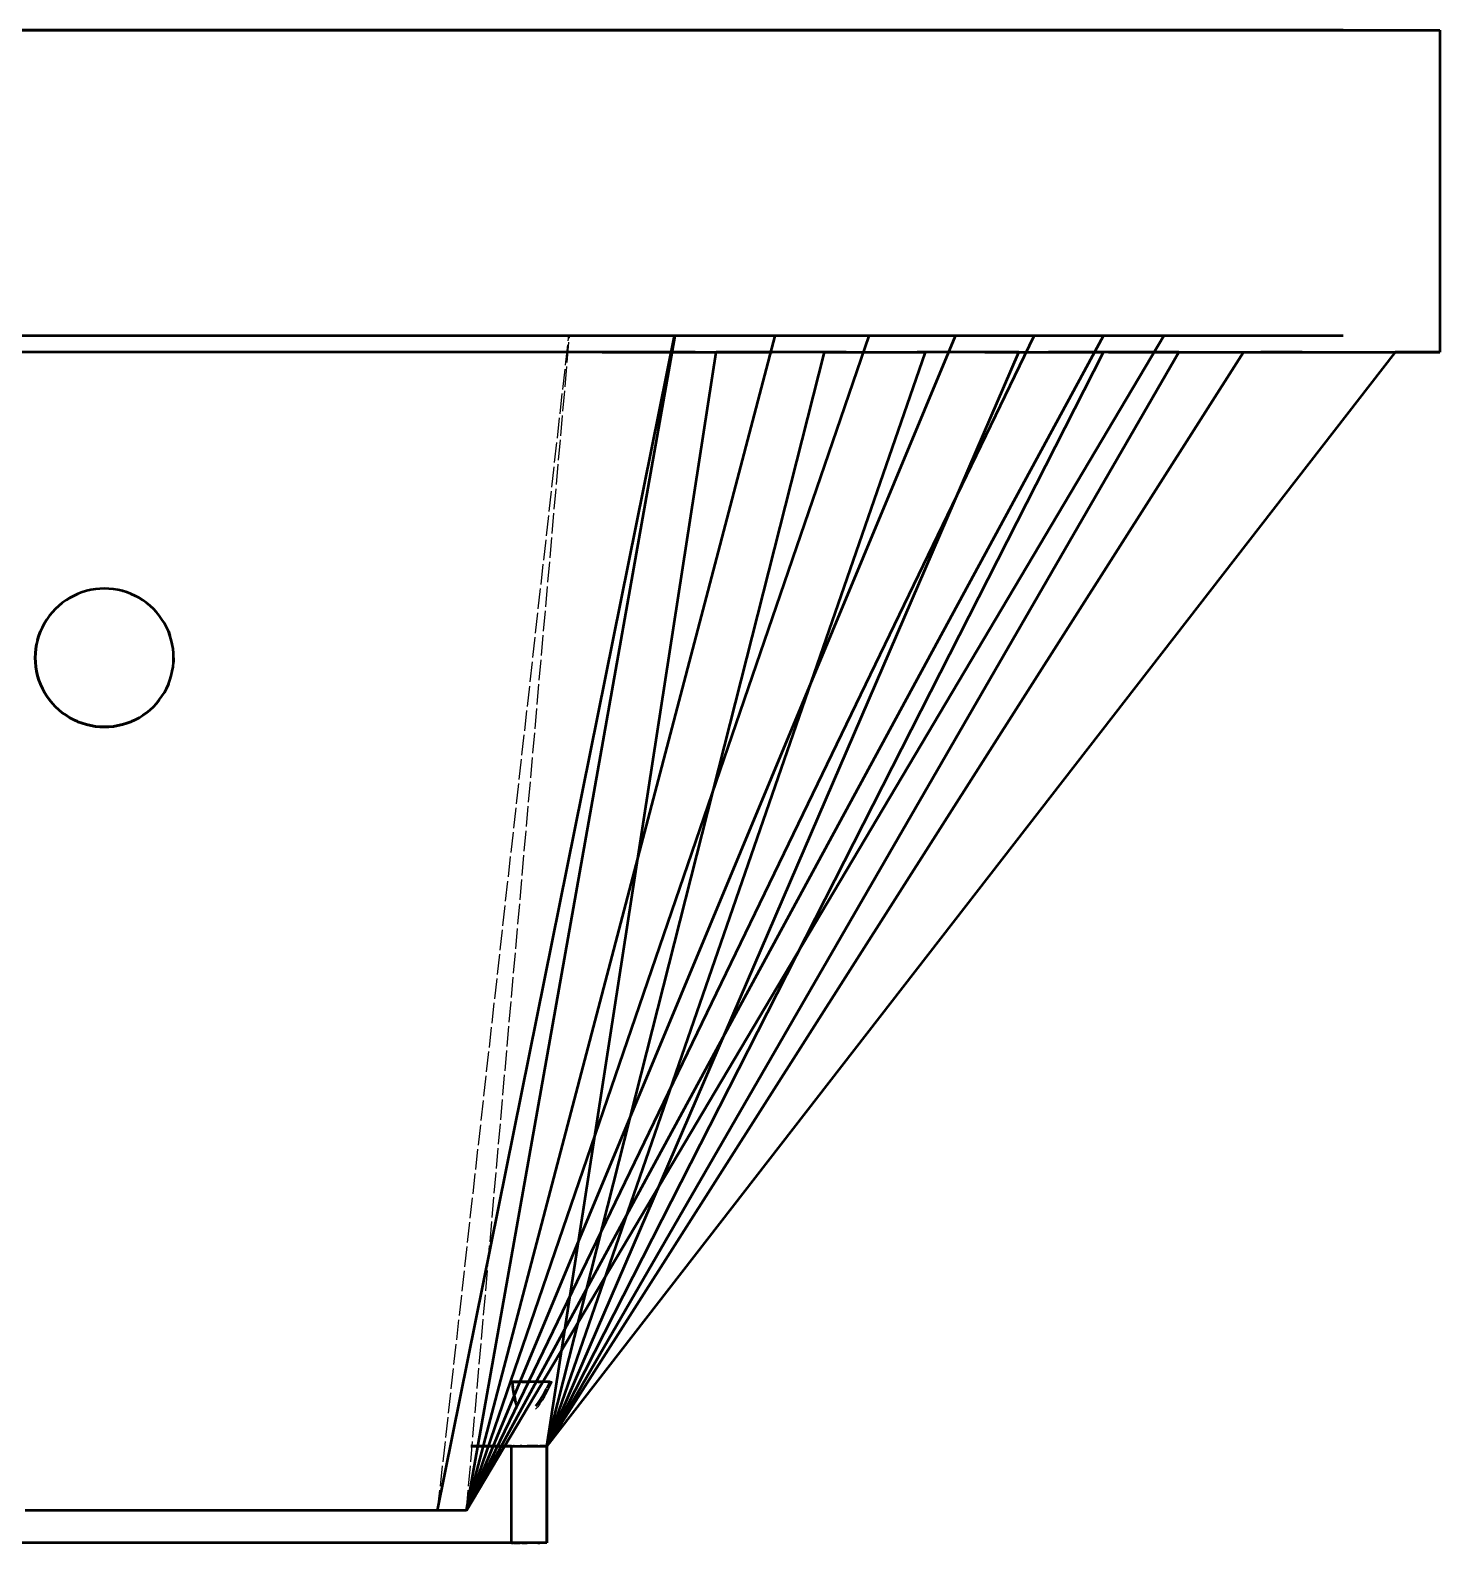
# Model space of a CAD drawing. Header units: millimetres. Extents: x 0 to 594, y 0 to 420.
# Drawn here: x 297.4 to 385, y 250.8 to 344.8 of the extents above; entities that cross this region are included whole.
import ezdxf

# ---------------------------------------------------------------- set-up
doc = ezdxf.new("R2010")
doc.units = ezdxf.units.MM
doc.linetypes.add('DASHED', pattern=[1.524, 1.27, -0.254])
doc.layers.add('OCULTA', color=8, linetype='DASHED', lineweight=25)
doc.layers.add('VISIBLE', color=7, linetype='CONTINUOUS', lineweight=50)

msp = doc.modelspace()

# ---------------------------------------------------------------- linework, layer by layer
at = {"layer": 'OCULTA'}
for p, q in [((302, 344.773), (296.572, 344.773)), ((302, 344.773), (296.964, 344.773)), ((307.036, 344.773), (302, 344.773)), ((307.428, 344.773), (302, 344.773)), ((312.051, 344.773), (307.036, 344.773)), ((312.834, 344.773), (307.428, 344.773)), ((317.022, 344.773), (312.051, 344.773)), ((318.192, 344.773), (312.834, 344.773)), ((321.929, 344.773), (317.022, 344.773)), ((323.482, 344.773), (318.192, 344.773)), ((326.751, 344.773), (321.929, 344.773)), ((328.679, 344.773), (323.482, 344.773)), ((326.751, 344.773), (331.467, 344.773)), ((333.763, 344.773), (328.679, 344.773)), ((336.056, 344.773), (331.467, 344.773)), ((338.71, 344.773), (333.763, 344.773)), ((336.056, 344.773), (340.5, 344.773)), ((343.5, 344.773), (338.71, 344.773)), ((344.779, 344.773), (340.5, 344.773)), ((348.112, 344.773), (343.5, 344.773)), ((344.779, 344.773), (348.875, 344.773)), ((352.527, 344.773), (348.112, 344.773)), ((348.875, 344.773), (352.77, 344.773)), ((356.726, 344.773), (352.527, 344.773)), ((356.447, 344.773), (352.77, 344.773)), ((356.447, 344.773), (359.892, 344.773)), ((360.69, 344.773), (356.726, 344.773)), ((359.892, 344.773), (363.088, 344.773)), ((364.403, 344.773), (360.69, 344.773)), ((366.023, 344.773), (363.088, 344.773)), ((367.848, 344.773), (364.403, 344.773)), ((366.023, 344.773), (368.684, 344.773)), ((371.012, 344.773), (367.848, 344.773)), ((368.684, 344.773), (371.059, 344.773)), ((373.88, 344.773), (371.012, 344.773)), ((371.059, 344.773), (373.139, 344.773)), ((374.914, 344.773), (373.139, 344.773)), ((376.44, 344.773), (373.88, 344.773)), ((374.914, 344.773), (376.376, 344.773)), ((376.376, 344.773), (377.52, 344.773)), ((378.682, 344.773), (376.44, 344.773)), ((377.52, 344.773), (378.341, 344.773)), ((378.341, 344.773), (378.835, 344.773)), ((380.595, 344.773), (378.682, 344.773)), ((378.835, 344.773), (379, 344.773)), ((382.172, 344.773), (380.595, 344.773)), ((383.405, 344.773), (382.172, 344.773)), ((384.29, 344.773), (383.405, 344.773)), ((384.822, 344.773), (384.29, 344.773)), ((385, 344.773), (384.822, 344.773)), ((302, 325.773), (294.749, 325.773)), ((302, 325.773), (296.964, 325.773)), ((307.036, 325.773), (302, 325.773)), ((302.131, 325.773), (302, 325.773)), ((309.382, 325.773), (302.131, 325.773)), ((312.051, 325.773), (307.036, 325.773)), ((309.516, 325.773), (309.382, 325.773)), ((316.697, 325.773), (309.516, 325.773)), ((317.022, 325.773), (312.051, 325.773)), ((316.836, 325.773), (316.697, 325.773)), ((323.878, 325.773), (316.836, 325.773)), ((321.929, 325.773), (317.022, 325.773)), ((326.751, 325.773), (321.929, 325.773)), ((322.711, 252.773), (330.861, 325.773)), ((324.026, 325.773), (323.878, 325.773)), ((330.861, 325.773), (324.026, 325.773)), ((324.5, 252.773), (343.697, 325.773)), ((324.5, 252.773), (354.907, 325.773)), ((324.5, 252.773), (354.907, 325.773)), ((324.5, 252.773), (349.528, 325.773)), ((324.5, 252.773), (349.528, 325.773)), ((324.5, 252.773), (343.697, 325.773)), ((324.5, 252.773), (359.782, 325.773)), ((324.5, 252.773), (359.782, 325.773)), ((324.5, 252.773), (337.471, 325.773)), ((324.5, 252.773), (337.471, 325.773)), ((324.5, 252.773), (330.908, 325.773)), ((324.5, 252.773), (367.839, 325.773)), ((324.5, 252.773), (364.107, 325.773)), ((324.5, 252.773), (364.107, 325.773)), ((326.751, 325.773), (331.467, 325.773)), ((330.861, 325.773), (330.908, 325.773)), ((337.471, 325.773), (330.908, 325.773)), ((336.056, 325.773), (331.467, 325.773)), ((336.056, 325.773), (340.5, 325.773)), ((343.697, 325.773), (337.471, 325.773)), ((337.471, 325.773), (337.471, 325.773)), ((344.779, 325.773), (340.5, 325.773)), ((343.697, 325.773), (343.697, 325.773)), ((349.528, 325.773), (343.697, 325.773)), ((343.697, 325.773), (343.697, 325.773)), ((344.779, 325.773), (348.875, 325.773)), ((348.875, 325.773), (352.77, 325.773)), ((354.907, 325.773), (349.528, 325.773)), ((349.528, 325.773), (349.528, 325.773)), ((349.528, 325.773), (349.528, 325.773)), ((356.447, 325.773), (352.77, 325.773)), ((354.907, 325.773), (354.907, 325.773)), ((354.907, 325.773), (359.782, 325.773)), ((354.907, 325.773), (354.907, 325.773)), ((356.447, 325.773), (359.892, 325.773)), ((359.782, 325.773), (359.782, 325.773)), ((359.782, 325.773), (364.107, 325.773)), ((359.782, 325.773), (359.782, 325.773)), ((359.892, 325.773), (363.088, 325.773)), ((366.023, 325.773), (363.088, 325.773)), ((367.839, 325.773), (364.107, 325.773)), ((364.107, 325.773), (364.107, 325.773)), ((364.107, 325.773), (364.107, 325.773)), ((366.023, 325.773), (368.684, 325.773)), ((367.839, 325.773), (367.839, 325.773)), ((367.839, 325.773), (370.942, 325.773)), ((367.839, 325.773), (367.839, 325.773)), ((368.684, 325.773), (371.059, 325.773)), ((370.942, 325.773), (370.942, 325.773)), ((370.942, 325.773), (373.388, 325.773)), ((370.942, 325.773), (370.942, 325.773)), ((371.059, 325.773), (373.139, 325.773)), ((374.914, 325.773), (373.139, 325.773)), ((373.388, 325.773), (373.388, 325.773)), ((373.388, 325.773), (375.152, 325.773)), ((373.388, 325.773), (373.388, 325.773)), ((374.914, 325.773), (376.376, 325.773)), ((375.152, 325.773), (375.152, 325.773)), ((375.152, 325.773), (376.217, 325.773)), ((375.152, 325.773), (375.152, 325.773)), ((376.217, 325.773), (376.217, 325.773)), ((376.217, 325.773), (376.573, 325.773)), ((376.217, 325.773), (376.217, 325.773)), ((376.376, 325.773), (377.52, 325.773)), ((376.573, 325.773), (376.573, 325.773)), ((377.52, 325.773), (378.341, 325.773)), ((378.341, 325.773), (378.835, 325.773)), ((378.835, 325.773), (379, 325.773)), ((301.921, 324.773), (294.097, 324.773)), ((302, 324.773), (296.572, 324.773)), ((301.921, 324.773), (302, 324.773)), ((309.824, 324.773), (302, 324.773)), ((307.428, 324.773), (302, 324.773)), ((312.834, 324.773), (307.428, 324.773)), ((309.903, 324.773), (309.824, 324.773)), ((317.652, 324.773), (309.903, 324.773)), ((318.192, 324.773), (312.834, 324.773)), ((317.732, 324.773), (317.652, 324.773)), ((325.331, 324.773), (317.732, 324.773)), ((323.482, 324.773), (318.192, 324.773)), ((328.679, 324.773), (323.482, 324.773)), ((325.414, 324.773), (325.331, 324.773)), ((332.79, 324.773), (325.414, 324.773)), ((333.763, 324.773), (328.679, 324.773)), ((329.5, 256.773), (372.799, 324.773)), ((329.5, 256.773), (368.772, 324.773)), ((329.5, 256.773), (368.772, 324.773)), ((329.5, 256.773), (364.105, 324.773)), ((329.5, 256.773), (364.105, 324.773)), ((329.5, 256.773), (358.844, 324.773)), ((329.5, 256.773), (358.844, 324.773)), ((329.5, 256.773), (353.04, 324.773)), ((329.5, 256.773), (353.04, 324.773)), ((329.5, 256.773), (346.748, 324.773)), ((329.5, 256.773), (346.748, 324.773)), ((332.878, 324.773), (332.79, 324.773)), ((339.96, 324.773), (332.878, 324.773)), ((338.71, 324.773), (333.763, 324.773)), ((343.5, 324.773), (338.71, 324.773)), ((340.028, 324.773), (339.96, 324.773)), ((340.028, 324.773), (340.028, 324.773)), ((346.748, 324.773), (340.028, 324.773)), ((348.112, 324.773), (343.5, 324.773)), ((346.748, 324.773), (346.748, 324.773)), ((353.04, 324.773), (346.748, 324.773)), ((346.748, 324.773), (346.748, 324.773)), ((352.527, 324.773), (348.112, 324.773)), ((356.726, 324.773), (352.527, 324.773)), ((353.04, 324.773), (353.04, 324.773)), ((358.844, 324.773), (353.04, 324.773)), ((353.04, 324.773), (353.04, 324.773)), ((360.69, 324.773), (356.726, 324.773)), ((358.844, 324.773), (358.844, 324.773)), ((364.105, 324.773), (358.844, 324.773)), ((358.844, 324.773), (358.844, 324.773)), ((364.403, 324.773), (360.69, 324.773)), ((364.105, 324.773), (364.105, 324.773)), ((368.772, 324.773), (364.105, 324.773)), ((364.105, 324.773), (364.105, 324.773)), ((367.848, 324.773), (364.403, 324.773)), ((371.012, 324.773), (367.848, 324.773)), ((368.772, 324.773), (368.772, 324.773)), ((372.799, 324.773), (368.772, 324.773)), ((368.772, 324.773), (368.772, 324.773)), ((373.88, 324.773), (371.012, 324.773)), ((372.799, 324.773), (372.799, 324.773)), ((376.148, 324.773), (372.799, 324.773)), ((372.799, 324.773), (372.799, 324.773)), ((376.44, 324.773), (373.88, 324.773)), ((376.148, 324.773), (376.148, 324.773)), ((378.787, 324.773), (376.148, 324.773)), ((376.148, 324.773), (376.148, 324.773)), ((378.682, 324.773), (376.44, 324.773)), ((380.595, 324.773), (378.682, 324.773)), ((378.787, 324.773), (378.787, 324.773)), ((380.691, 324.773), (378.787, 324.773)), ((378.787, 324.773), (378.787, 324.773)), ((382.172, 324.773), (380.595, 324.773)), ((380.691, 324.773), (380.691, 324.773)), ((381.84, 324.773), (380.691, 324.773)), ((380.691, 324.773), (380.691, 324.773)), ((381.84, 324.773), (381.84, 324.773)), ((382.225, 324.773), (381.84, 324.773)), ((381.84, 324.773), (381.84, 324.773)), ((383.405, 324.773), (382.172, 324.773)), ((382.225, 324.773), (382.225, 324.773)), ((384.29, 324.773), (383.405, 324.773)), ((384.822, 324.773), (384.29, 324.773)), ((385, 324.773), (384.822, 324.773)), ((299.611, 309.349), (299.382, 309.185)), ((299.611, 309.349), (299.382, 309.185)), ((299.85, 309.497), (299.611, 309.349)), ((299.85, 309.497), (299.611, 309.349)), ((299.85, 309.497), (300.098, 309.63)), ((299.85, 309.497), (300.098, 309.63)), ((300.098, 309.63), (300.354, 309.746)), ((300.098, 309.63), (300.354, 309.746)), ((300.618, 309.845), (300.354, 309.746)), ((300.618, 309.845), (300.354, 309.746)), ((300.887, 309.927), (300.618, 309.845)), ((300.753, 309.886), (300.618, 309.845)), ((300.753, 309.886), (300.887, 309.927)), ((301.161, 309.991), (300.887, 309.927)), ((301.161, 309.991), (300.887, 309.927)), ((301.439, 310.037), (301.161, 309.991)), ((301.439, 310.037), (301.161, 309.991)), ((301.719, 310.064), (301.439, 310.037)), ((301.719, 310.064), (301.439, 310.037)), ((302, 310.073), (301.719, 310.064)), ((302, 310.073), (301.719, 310.064)), ((302.281, 310.064), (302, 310.073)), ((302.281, 310.064), (302, 310.073)), ((302.561, 310.037), (302.281, 310.064)), ((302.561, 310.037), (302.281, 310.064)), ((302.839, 309.991), (302.561, 310.037)), ((302.839, 309.991), (302.561, 310.037)), ((303.113, 309.927), (302.839, 309.991)), ((303.113, 309.927), (302.839, 309.991)), ((303.382, 309.845), (303.113, 309.927)), ((303.382, 309.845), (303.173, 309.909)), ((303.646, 309.746), (303.382, 309.845)), ((303.646, 309.746), (303.382, 309.845)), ((303.646, 309.746), (303.902, 309.63)), ((303.902, 309.63), (303.646, 309.746)), ((304.15, 309.497), (303.902, 309.63)), ((304.15, 309.497), (303.902, 309.63)), ((304.389, 309.349), (304.15, 309.497)), ((304.389, 309.349), (304.15, 309.497)), ((304.618, 309.185), (304.389, 309.349)), ((304.618, 309.185), (304.389, 309.349)), ((298.589, 308.391), (298.425, 308.162)), ((298.589, 308.391), (298.425, 308.162)), ((298.767, 308.609), (298.589, 308.391)), ((298.767, 308.609), (298.589, 308.391)), ((298.767, 308.609), (298.959, 308.814)), ((298.767, 308.609), (298.959, 308.814)), ((299.165, 309.006), (298.959, 308.814)), ((298.959, 308.814), (299.165, 309.006)), ((299.382, 309.185), (299.165, 309.006)), ((299.165, 309.006), (299.382, 309.185)), ((304.835, 309.006), (304.618, 309.185)), ((304.835, 309.006), (304.618, 309.185)), ((304.835, 309.006), (305.041, 308.814)), ((305.041, 308.814), (304.835, 309.006)), ((305.233, 308.609), (305.041, 308.814)), ((305.233, 308.609), (305.041, 308.814)), ((305.411, 308.391), (305.233, 308.609)), ((305.411, 308.391), (305.233, 308.609)), ((305.575, 308.162), (305.411, 308.391)), ((305.575, 308.162), (305.411, 308.391)), ((298.027, 307.419), (297.928, 307.156)), ((297.928, 307.156), (298.027, 307.419)), ((298.143, 307.675), (298.027, 307.419)), ((298.143, 307.675), (298.027, 307.419)), ((298.143, 307.675), (298.276, 307.923)), ((298.143, 307.675), (298.276, 307.923)), ((298.276, 307.923), (298.425, 308.162)), ((298.276, 307.923), (298.425, 308.162)), ((305.724, 307.923), (305.575, 308.162)), ((305.724, 307.923), (305.575, 308.162)), ((305.857, 307.675), (305.724, 307.923)), ((305.857, 307.675), (305.724, 307.923)), ((305.973, 307.419), (305.857, 307.675)), ((305.973, 307.419), (305.857, 307.675)), ((305.973, 307.419), (306.072, 307.156)), ((306.072, 307.156), (305.973, 307.419)), ((297.737, 306.335), (297.783, 306.612)), ((297.737, 306.335), (297.783, 306.612)), ((297.847, 306.886), (297.783, 306.612)), ((297.847, 306.886), (297.783, 306.612)), ((297.847, 306.886), (297.928, 307.156)), ((297.847, 306.886), (297.928, 307.156)), ((306.153, 306.886), (306.072, 307.156)), ((306.153, 306.886), (306.072, 307.156)), ((306.217, 306.612), (306.153, 306.886)), ((306.217, 306.612), (306.153, 306.886)), ((306.263, 306.335), (306.217, 306.612)), ((306.263, 306.335), (306.217, 306.612)), ((297.7, 305.773), (297.709, 306.055)), ((297.7, 305.773), (297.709, 306.055)), ((297.7, 305.773), (297.709, 305.492)), ((297.709, 305.492), (297.7, 305.773)), ((297.709, 306.055), (297.737, 306.335)), ((297.709, 306.055), (297.737, 306.335)), ((306.291, 306.055), (306.263, 306.335)), ((306.291, 306.055), (306.263, 306.335)), ((306.3, 305.773), (306.291, 306.055)), ((306.3, 305.773), (306.291, 306.055)), ((306.291, 305.492), (306.3, 305.773)), ((306.291, 305.492), (306.3, 305.773)), ((297.737, 305.212), (297.709, 305.492)), ((297.737, 305.212), (297.709, 305.492)), ((297.783, 304.935), (297.737, 305.212)), ((297.783, 304.935), (297.737, 305.212)), ((297.847, 304.661), (297.783, 304.935)), ((297.847, 304.661), (297.783, 304.935)), ((297.847, 304.661), (297.928, 304.391)), ((297.928, 304.391), (297.847, 304.661)), ((306.072, 304.391), (306.153, 304.661)), ((306.072, 304.391), (306.153, 304.661)), ((306.153, 304.661), (306.217, 304.935)), ((306.153, 304.661), (306.217, 304.935)), ((306.217, 304.935), (306.263, 305.212)), ((306.217, 304.935), (306.263, 305.212)), ((306.291, 305.492), (306.263, 305.212)), ((306.263, 305.212), (306.291, 305.492)), ((298.027, 304.128), (297.928, 304.391)), ((298.027, 304.128), (297.928, 304.391)), ((298.143, 303.872), (298.027, 304.128)), ((298.143, 303.872), (298.027, 304.128)), ((298.276, 303.623), (298.143, 303.872)), ((298.276, 303.623), (298.143, 303.872)), ((298.276, 303.623), (298.425, 303.385)), ((298.425, 303.385), (298.276, 303.623)), ((305.575, 303.385), (305.724, 303.623)), ((305.575, 303.385), (305.724, 303.623)), ((305.724, 303.623), (305.857, 303.872)), ((305.724, 303.623), (305.857, 303.872)), ((305.973, 304.128), (305.857, 303.872)), ((305.857, 303.872), (305.973, 304.128)), ((305.973, 304.128), (306.072, 304.391)), ((305.973, 304.128), (306.072, 304.391)), ((298.589, 303.156), (298.425, 303.385)), ((298.589, 303.156), (298.425, 303.385)), ((298.767, 302.938), (298.589, 303.156)), ((298.767, 302.938), (298.589, 303.156)), ((298.959, 302.733), (298.767, 302.938)), ((298.959, 302.733), (298.767, 302.938)), ((299.165, 302.541), (298.959, 302.733)), ((299.165, 302.541), (298.959, 302.733)), ((304.835, 302.541), (305.041, 302.733)), ((304.835, 302.541), (305.041, 302.733)), ((305.041, 302.733), (305.233, 302.938)), ((305.041, 302.733), (305.233, 302.938)), ((305.411, 303.156), (305.233, 302.938)), ((305.411, 303.156), (305.233, 302.938)), ((305.575, 303.385), (305.411, 303.156)), ((305.411, 303.156), (305.575, 303.385)), ((299.165, 302.541), (299.382, 302.362)), ((299.382, 302.362), (299.165, 302.541)), ((299.611, 302.198), (299.382, 302.362)), ((299.611, 302.198), (299.382, 302.362)), ((299.85, 302.05), (299.611, 302.198)), ((299.85, 302.05), (299.611, 302.198)), ((300.098, 301.917), (299.85, 302.05)), ((300.098, 301.917), (299.85, 302.05)), ((300.354, 301.801), (300.098, 301.917)), ((300.126, 301.904), (300.098, 301.917)), ((300.618, 301.702), (300.354, 301.801)), ((300.618, 301.702), (300.354, 301.801)), ((303.646, 301.801), (303.382, 301.702)), ((303.646, 301.801), (303.382, 301.702)), ((303.646, 301.801), (303.902, 301.917)), ((303.646, 301.801), (303.704, 301.827)), ((304.15, 302.05), (303.902, 301.917)), ((304.15, 302.05), (303.902, 301.917)), ((304.15, 302.05), (304.389, 302.198)), ((304.15, 302.05), (304.389, 302.198)), ((304.618, 302.362), (304.389, 302.198)), ((304.618, 302.362), (304.389, 302.198)), ((304.618, 302.362), (304.835, 302.541)), ((304.618, 302.362), (304.835, 302.541)), ((300.887, 301.62), (300.618, 301.702)), ((300.887, 301.62), (300.618, 301.702)), ((301.161, 301.556), (300.887, 301.62)), ((301.161, 301.556), (300.887, 301.62)), ((301.439, 301.51), (301.161, 301.556)), ((301.439, 301.51), (301.161, 301.556)), ((301.719, 301.483), (301.439, 301.51)), ((301.719, 301.483), (301.439, 301.51)), ((302, 301.473), (301.719, 301.483)), ((302, 301.473), (301.719, 301.483)), ((302.281, 301.483), (302, 301.473)), ((302.281, 301.483), (302, 301.473)), ((302.561, 301.51), (302.281, 301.483)), ((302.561, 301.51), (302.281, 301.483)), ((302.839, 301.556), (302.561, 301.51)), ((302.839, 301.556), (302.561, 301.51)), ((303.113, 301.62), (302.839, 301.556)), ((303.113, 301.62), (302.839, 301.556)), ((303.382, 301.702), (303.113, 301.62)), ((303.382, 301.702), (303.113, 301.62)), ((327.342, 260.773), (327.319, 260.773)), ((329.829, 260.773), (327.319, 260.773)), ((327.319, 260.773), (327.319, 260.773)), ((327.319, 260.767), (327.319, 260.773)), ((327.342, 260.461), (327.319, 260.767)), ((327.375, 260.773), (327.342, 260.773)), ((327.375, 260.177), (327.342, 260.461)), ((327.417, 260.773), (327.375, 260.773)), ((327.467, 260.773), (327.417, 260.773)), ((327.527, 260.773), (327.467, 260.773)), ((327.595, 260.773), (327.527, 260.773)), ((327.671, 260.773), (327.595, 260.773)), ((327.755, 260.773), (327.671, 260.773)), ((327.846, 260.773), (327.755, 260.773)), ((327.944, 260.773), (327.846, 260.773)), ((328.049, 260.773), (327.944, 260.773)), ((328.161, 260.773), (328.049, 260.773)), ((328.278, 260.773), (328.161, 260.773)), ((328.4, 260.773), (328.278, 260.773)), ((328.527, 260.773), (328.4, 260.773)), ((328.658, 260.773), (328.527, 260.773)), ((328.793, 260.773), (328.658, 260.773)), ((328.931, 260.773), (328.793, 260.773)), ((329.071, 260.773), (328.931, 260.773)), ((329.213, 260.773), (329.071, 260.773)), ((329.356, 260.773), (329.213, 260.773)), ((329.5, 260.773), (329.356, 260.773)), ((329.644, 260.773), (329.5, 260.773)), ((329.787, 260.773), (329.644, 260.773)), ((329.644, 260.378), (329.787, 260.678)), ((329.787, 260.678), (329.829, 260.773)), ((329.787, 260.773), (329.829, 260.773)), ((327.417, 259.915), (327.375, 260.177)), ((327.467, 259.677), (327.417, 259.915)), ((327.527, 259.464), (327.467, 259.677)), ((327.595, 259.278), (327.527, 259.464)), ((329.071, 259.409), (329.213, 259.614)), ((329.356, 259.845), (329.213, 259.614)), ((329.356, 259.845), (329.5, 260.1)), ((329.5, 260.1), (329.644, 260.378)), ((327.671, 259.117), (327.595, 259.278)), ((328.793, 259.077), (328.931, 259.229)), ((329.071, 259.409), (328.931, 259.229)), ((329.5, 256.773), (324.782, 256.773)), ((327.3, 256.773), (324.782, 256.773)), ((327.3, 250.773), (327.3, 256.773)), ((327.305, 256.773), (327.3, 256.773)), ((327.319, 256.773), (327.305, 256.773)), ((327.342, 256.773), (327.319, 256.773)), ((327.375, 256.773), (327.342, 256.773)), ((327.417, 256.773), (327.375, 256.773)), ((327.467, 256.773), (327.417, 256.773)), ((327.527, 256.773), (327.467, 256.773)), ((327.595, 256.773), (327.527, 256.773)), ((327.671, 256.773), (327.595, 256.773)), ((327.755, 256.773), (327.671, 256.773)), ((327.846, 256.773), (327.755, 256.773)), ((327.944, 256.773), (327.846, 256.773)), ((328.049, 256.773), (327.944, 256.773)), ((328.161, 256.773), (328.049, 256.773)), ((328.278, 256.773), (328.161, 256.773)), ((328.4, 256.773), (328.278, 256.773)), ((328.527, 256.773), (328.4, 256.773)), ((328.658, 256.773), (328.527, 256.773)), ((328.793, 256.773), (328.658, 256.773)), ((328.931, 256.773), (328.793, 256.773)), ((329.071, 256.773), (328.931, 256.773)), ((329.213, 256.773), (329.071, 256.773)), ((329.356, 256.773), (329.213, 256.773)), ((329.5, 256.773), (329.356, 256.773)), ((329.5, 256.773), (329.5, 256.773)), ((329.5, 256.773), (329.5, 256.773)), ((329.5, 256.773), (329.5, 256.773)), ((329.5, 256.773), (329.5, 256.773)), ((329.5, 256.773), (329.5, 256.773)), ((329.5, 256.773), (329.5, 256.773)), ((329.5, 256.773), (329.5, 256.773)), ((329.5, 256.773), (329.5, 256.773)), ((329.5, 256.773), (329.5, 256.773)), ((329.5, 256.773), (329.5, 256.773)), ((329.5, 256.773), (329.5, 256.773)), ((329.5, 256.773), (329.5, 256.773)), ((329.5, 256.773), (329.5, 256.773)), ((329.5, 256.773), (329.5, 256.773)), ((329.5, 256.773), (329.5, 256.773)), ((329.5, 256.773), (329.5, 256.773)), ((329.5, 256.773), (329.5, 256.773)), ((329.5, 250.773), (329.5, 256.773)), ((302, 252.773), (297.075, 252.773)), ((306.925, 252.773), (302, 252.773)), ((311.946, 252.773), (306.925, 252.773)), ((317.167, 252.773), (311.946, 252.773)), ((322.711, 252.773), (317.167, 252.773)), ((324.5, 252.773), (322.711, 252.773)), ((324.5, 252.773), (324.5, 252.773)), ((324.5, 252.773), (324.5, 252.773)), ((324.5, 252.773), (324.5, 252.773)), ((324.5, 252.773), (324.5, 252.773)), ((324.5, 252.773), (324.5, 252.773)), ((324.5, 252.773), (324.5, 252.773)), ((324.5, 252.773), (324.5, 252.773)), ((324.5, 252.773), (324.5, 252.773)), ((324.5, 252.773), (324.5, 252.773)), ((324.5, 252.773), (324.5, 252.773)), ((324.5, 252.773), (324.5, 252.773)), ((324.5, 252.773), (324.5, 252.773)), ((324.5, 252.773), (324.5, 252.773)), ((324.5, 252.773), (324.5, 252.773)), ((324.5, 252.773), (324.5, 252.773)), ((324.5, 252.773), (324.5, 252.773)), ((324.5, 252.773), (324.5, 252.773)), ((324.5, 252.773), (324.5, 252.773)), ((324.5, 252.773), (324.5, 252.773)), ((324.5, 252.773), (324.5, 252.773)), ((324.5, 252.773), (324.5, 252.773)), ((324.5, 252.773), (324.5, 252.773)), ((327.3, 250.773), (276.7, 250.773)), ((327.305, 250.773), (327.3, 250.773)), ((327.319, 250.773), (327.305, 250.773)), ((327.342, 250.773), (327.319, 250.773)), ((327.375, 250.773), (327.342, 250.773)), ((327.417, 250.773), (327.375, 250.773)), ((327.467, 250.773), (327.417, 250.773)), ((327.527, 250.773), (327.467, 250.773)), ((327.595, 250.773), (327.527, 250.773)), ((327.671, 250.773), (327.595, 250.773)), ((327.755, 250.773), (327.671, 250.773)), ((327.846, 250.773), (327.755, 250.773)), ((327.944, 250.773), (327.846, 250.773)), ((328.049, 250.773), (327.944, 250.773)), ((328.161, 250.773), (328.049, 250.773)), ((328.278, 250.773), (328.161, 250.773)), ((328.4, 250.773), (328.278, 250.773)), ((328.527, 250.773), (328.4, 250.773)), ((328.658, 250.773), (328.527, 250.773)), ((328.793, 250.773), (328.658, 250.773)), ((328.931, 250.773), (328.793, 250.773)), ((329.071, 250.773), (328.931, 250.773)), ((329.213, 250.773), (329.071, 250.773)), ((329.356, 250.773), (329.213, 250.773)), ((329.5, 250.773), (329.356, 250.773)), ((329.5, 250.773), (329.5, 250.773))]:
    msp.add_line(p, q, dxfattribs=at)
at = {"layer": 'VISIBLE'}
for p, q in [((219, 344.773), (385, 344.773)), ((302, 344.773), (296.572, 344.773)), ((302, 344.773), (296.964, 344.773)), ((307.428, 344.773), (302, 344.773)), ((307.036, 344.773), (302, 344.773)), ((312.051, 344.773), (307.036, 344.773)), ((312.834, 344.773), (307.428, 344.773)), ((317.022, 344.773), (312.051, 344.773)), ((318.192, 344.773), (312.834, 344.773)), ((321.929, 344.773), (317.022, 344.773)), ((323.482, 344.773), (318.192, 344.773)), ((326.751, 344.773), (321.929, 344.773)), ((328.679, 344.773), (323.482, 344.773)), ((331.467, 344.773), (326.751, 344.773)), ((333.763, 344.773), (328.679, 344.773)), ((336.056, 344.773), (331.467, 344.773)), ((338.71, 344.773), (333.763, 344.773)), ((340.5, 344.773), (336.056, 344.773)), ((338.71, 344.773), (343.5, 344.773)), ((344.779, 344.773), (340.5, 344.773)), ((348.112, 344.773), (343.5, 344.773)), ((348.875, 344.773), (344.779, 344.773)), ((348.112, 344.773), (352.527, 344.773)), ((352.77, 344.773), (348.875, 344.773)), ((356.726, 344.773), (352.527, 344.773)), ((356.447, 344.773), (352.77, 344.773)), ((359.892, 344.773), (356.447, 344.773)), ((356.726, 344.773), (360.69, 344.773)), ((363.088, 344.773), (359.892, 344.773)), ((364.403, 344.773), (360.69, 344.773)), ((366.023, 344.773), (363.088, 344.773)), ((364.403, 344.773), (367.848, 344.773)), ((368.684, 344.773), (366.023, 344.773)), ((367.848, 344.773), (371.012, 344.773)), ((371.059, 344.773), (368.684, 344.773)), ((371.012, 344.773), (373.88, 344.773)), ((373.139, 344.773), (371.059, 344.773)), ((374.914, 344.773), (373.139, 344.773)), ((376.44, 344.773), (373.88, 344.773)), ((376.376, 344.773), (374.914, 344.773)), ((377.52, 344.773), (376.376, 344.773)), ((376.44, 344.773), (378.682, 344.773)), ((378.341, 344.773), (377.52, 344.773)), ((378.835, 344.773), (378.341, 344.773)), ((378.682, 344.773), (380.595, 344.773)), ((379, 344.773), (378.835, 344.773)), ((380.595, 344.773), (382.172, 344.773)), ((382.172, 344.773), (383.405, 344.773)), ((383.405, 344.773), (384.29, 344.773)), ((384.29, 344.773), (384.822, 344.773)), ((384.822, 344.773), (385, 344.773)), ((385, 344.773), (385, 344.773)), ((385, 344.773), (385, 344.773)), ((385, 344.773), (385, 324.773)), ((301.869, 325.773), (294.618, 325.773)), ((302, 325.773), (296.964, 325.773)), ((302, 325.773), (301.869, 325.773)), ((309.251, 325.773), (302, 325.773)), ((307.036, 325.773), (302, 325.773)), ((312.051, 325.773), (307.036, 325.773)), ((309.382, 325.773), (309.251, 325.773)), ((316.563, 325.773), (309.382, 325.773)), ((317.022, 325.773), (312.051, 325.773)), ((316.697, 325.773), (316.563, 325.773)), ((323.739, 325.773), (316.697, 325.773)), ((321.929, 325.773), (317.022, 325.773)), ((326.751, 325.773), (321.929, 325.773)), ((322.711, 252.773), (337.423, 325.773)), ((323.878, 325.773), (323.739, 325.773)), ((330.713, 325.773), (323.878, 325.773)), ((324.5, 252.773), (367.839, 325.773)), ((324.5, 252.773), (364.107, 325.773)), ((324.5, 252.773), (364.107, 325.773)), ((324.5, 252.773), (359.782, 325.773)), ((324.5, 252.773), (359.782, 325.773)), ((324.5, 252.773), (354.907, 325.773)), ((324.5, 252.773), (354.907, 325.773)), ((324.5, 252.773), (349.528, 325.773)), ((324.5, 252.773), (349.528, 325.773)), ((324.5, 252.773), (343.697, 325.773)), ((324.5, 252.773), (343.697, 325.773)), ((324.5, 252.773), (337.471, 325.773)), ((331.467, 325.773), (326.751, 325.773)), ((330.861, 325.773), (330.713, 325.773)), ((337.423, 325.773), (330.861, 325.773)), ((336.056, 325.773), (331.467, 325.773)), ((340.5, 325.773), (336.056, 325.773)), ((337.471, 325.773), (337.423, 325.773)), ((343.697, 325.773), (337.471, 325.773)), ((344.779, 325.773), (340.5, 325.773)), ((349.528, 325.773), (343.697, 325.773)), ((348.875, 325.773), (344.779, 325.773)), ((352.77, 325.773), (348.875, 325.773)), ((354.907, 325.773), (349.528, 325.773)), ((356.447, 325.773), (352.77, 325.773)), ((359.782, 325.773), (354.907, 325.773)), ((359.892, 325.773), (356.447, 325.773)), ((364.107, 325.773), (359.782, 325.773)), ((363.088, 325.773), (359.892, 325.773)), ((366.023, 325.773), (363.088, 325.773)), ((367.839, 325.773), (364.107, 325.773)), ((368.684, 325.773), (366.023, 325.773)), ((370.942, 325.773), (367.839, 325.773)), ((371.059, 325.773), (368.684, 325.773)), ((373.388, 325.773), (370.942, 325.773)), ((373.139, 325.773), (371.059, 325.773)), ((374.914, 325.773), (373.139, 325.773)), ((375.152, 325.773), (373.388, 325.773)), ((376.376, 325.773), (374.914, 325.773)), ((376.217, 325.773), (375.152, 325.773)), ((376.573, 325.773), (376.217, 325.773)), ((377.52, 325.773), (376.376, 325.773)), ((378.341, 325.773), (377.52, 325.773)), ((378.835, 325.773), (378.341, 325.773)), ((379, 325.773), (378.835, 325.773)), ((302, 324.773), (294.176, 324.773)), ((302, 324.773), (296.572, 324.773)), ((307.428, 324.773), (302, 324.773)), ((302.079, 324.773), (302, 324.773)), ((309.903, 324.773), (302.079, 324.773)), ((312.834, 324.773), (307.428, 324.773)), ((309.983, 324.773), (309.903, 324.773)), ((317.732, 324.773), (309.983, 324.773)), ((318.192, 324.773), (312.834, 324.773)), ((317.815, 324.773), (317.732, 324.773)), ((325.414, 324.773), (317.815, 324.773)), ((323.482, 324.773), (318.192, 324.773)), ((328.679, 324.773), (323.482, 324.773)), ((325.502, 324.773), (325.414, 324.773)), ((332.878, 324.773), (325.502, 324.773)), ((333.763, 324.773), (328.679, 324.773)), ((329.5, 256.773), (346.748, 324.773)), ((329.5, 256.773), (346.748, 324.773)), ((329.5, 256.773), (368.772, 324.773)), ((329.5, 256.773), (368.772, 324.773)), ((329.5, 256.773), (358.844, 324.773)), ((329.5, 256.773), (358.844, 324.773)), ((329.5, 256.773), (353.04, 324.773)), ((329.5, 256.773), (353.04, 324.773)), ((329.5, 256.773), (364.105, 324.773)), ((329.5, 256.773), (364.105, 324.773)), ((329.5, 256.773), (340.028, 324.773)), ((329.5, 256.773), (340.028, 324.773)), ((329.5, 256.773), (372.799, 324.773)), ((382.225, 324.773), (329.5, 256.774)), ((332.947, 324.773), (332.878, 324.773)), ((332.947, 324.773), (340.028, 324.773)), ((338.71, 324.773), (333.763, 324.773)), ((338.71, 324.773), (343.5, 324.773)), ((346.748, 324.773), (340.028, 324.773)), ((348.112, 324.773), (343.5, 324.773)), ((346.748, 324.773), (353.04, 324.773)), ((348.112, 324.773), (352.527, 324.773)), ((356.726, 324.773), (352.527, 324.773)), ((358.844, 324.773), (353.04, 324.773)), ((356.726, 324.773), (360.69, 324.773)), ((358.844, 324.773), (364.105, 324.773)), ((364.403, 324.773), (360.69, 324.773)), ((368.772, 324.773), (364.105, 324.773)), ((364.403, 324.773), (367.848, 324.773)), ((367.848, 324.773), (371.012, 324.773)), ((368.772, 324.773), (372.799, 324.773)), ((371.012, 324.773), (373.88, 324.773)), ((372.799, 324.773), (376.148, 324.773)), ((376.44, 324.773), (373.88, 324.773)), ((376.148, 324.773), (378.787, 324.773)), ((376.44, 324.773), (378.682, 324.773)), ((378.682, 324.773), (380.595, 324.773)), ((378.787, 324.773), (380.691, 324.773)), ((380.595, 324.773), (382.172, 324.773)), ((380.691, 324.773), (381.84, 324.773)), ((381.84, 324.773), (382.225, 324.773)), ((382.172, 324.773), (383.405, 324.773)), ((385, 324.773), (382.225, 324.773)), ((382.225, 324.773), (382.225, 324.773)), ((382.225, 324.773), (382.225, 324.773)), ((382.225, 324.773), (382.225, 324.773)), ((382.225, 324.773), (382.225, 324.773)), ((382.225, 324.773), (382.225, 324.773)), ((382.225, 324.773), (382.225, 324.773)), ((382.225, 324.773), (382.225, 324.773)), ((382.225, 324.773), (382.225, 324.773)), ((382.225, 324.773), (382.225, 324.773)), ((383.405, 324.773), (384.29, 324.773)), ((384.29, 324.773), (384.822, 324.773)), ((384.822, 324.773), (385, 324.773)), ((385, 324.773), (385, 324.773)), ((385, 324.773), (385, 324.773)), ((299.611, 309.349), (299.382, 309.185)), ((299.611, 309.349), (299.382, 309.185)), ((299.611, 309.349), (299.382, 309.185)), ((299.85, 309.497), (299.611, 309.349)), ((299.85, 309.497), (299.611, 309.349)), ((299.85, 309.497), (299.611, 309.349)), ((299.611, 309.349), (299.611, 309.349)), ((299.85, 309.497), (300.098, 309.63)), ((299.85, 309.497), (300.098, 309.63)), ((300.098, 309.63), (299.85, 309.497)), ((299.85, 309.497), (299.85, 309.497)), ((300.098, 309.63), (300.354, 309.746)), ((300.098, 309.63), (300.354, 309.746)), ((300.354, 309.746), (300.098, 309.63)), ((300.098, 309.63), (300.098, 309.63)), ((300.618, 309.845), (300.354, 309.746)), ((300.618, 309.845), (300.354, 309.746)), ((300.618, 309.845), (300.354, 309.746)), ((300.354, 309.746), (300.354, 309.746)), ((300.887, 309.927), (300.618, 309.845)), ((300.827, 309.909), (300.618, 309.845)), ((300.827, 309.909), (300.618, 309.845)), ((300.618, 309.845), (300.618, 309.845)), ((300.887, 309.927), (300.827, 309.909)), ((300.887, 309.927), (300.827, 309.909)), ((301.161, 309.991), (300.887, 309.927)), ((301.161, 309.991), (300.887, 309.927)), ((301.161, 309.991), (300.887, 309.927)), ((300.887, 309.927), (300.887, 309.927)), ((301.439, 310.037), (301.161, 309.991)), ((301.439, 310.037), (301.161, 309.991)), ((301.439, 310.037), (301.161, 309.991)), ((301.161, 309.991), (301.161, 309.991)), ((301.719, 310.064), (301.439, 310.037)), ((301.719, 310.064), (301.439, 310.037)), ((301.719, 310.064), (301.439, 310.037)), ((301.439, 310.037), (301.439, 310.037)), ((302, 310.073), (301.719, 310.064)), ((302, 310.073), (301.719, 310.064)), ((302, 310.073), (301.719, 310.064)), ((301.719, 310.064), (301.719, 310.064)), ((302.281, 310.064), (302, 310.073)), ((302.281, 310.064), (302, 310.073)), ((302.281, 310.064), (302, 310.073)), ((302, 310.073), (302, 310.073)), ((302.561, 310.037), (302.281, 310.064)), ((302.561, 310.037), (302.281, 310.064)), ((302.561, 310.037), (302.281, 310.064)), ((302.281, 310.064), (302.281, 310.064)), ((302.839, 309.991), (302.561, 310.037)), ((302.839, 309.991), (302.561, 310.037)), ((302.839, 309.991), (302.561, 310.037)), ((302.561, 310.037), (302.561, 310.037)), ((303.113, 309.927), (302.839, 309.991)), ((303.113, 309.927), (302.839, 309.991)), ((303.113, 309.927), (302.839, 309.991)), ((302.839, 309.991), (302.839, 309.991)), ((303.247, 309.886), (303.113, 309.927)), ((303.173, 309.909), (303.113, 309.927)), ((303.382, 309.845), (303.113, 309.927)), ((303.173, 309.909), (303.113, 309.927)), ((303.113, 309.927), (303.113, 309.927)), ((303.382, 309.845), (303.173, 309.909)), ((303.382, 309.845), (303.247, 309.886)), ((303.646, 309.746), (303.382, 309.845)), ((303.646, 309.746), (303.382, 309.845)), ((303.646, 309.746), (303.382, 309.845)), ((303.382, 309.845), (303.382, 309.845)), ((303.646, 309.746), (303.902, 309.63)), ((303.902, 309.63), (303.646, 309.746)), ((303.902, 309.63), (303.646, 309.746)), ((303.646, 309.746), (303.646, 309.746)), ((304.15, 309.497), (303.902, 309.63)), ((304.15, 309.497), (303.902, 309.63)), ((304.15, 309.497), (303.902, 309.63)), ((303.902, 309.63), (303.902, 309.63)), ((304.389, 309.349), (304.15, 309.497)), ((304.389, 309.349), (304.15, 309.497)), ((304.389, 309.349), (304.15, 309.497)), ((304.15, 309.497), (304.15, 309.497)), ((304.618, 309.185), (304.389, 309.349)), ((304.618, 309.185), (304.389, 309.349)), ((304.618, 309.185), (304.389, 309.349)), ((304.389, 309.349), (304.389, 309.349)), ((298.589, 308.391), (298.425, 308.162)), ((298.589, 308.391), (298.425, 308.162)), ((298.589, 308.391), (298.425, 308.162)), ((298.767, 308.609), (298.589, 308.391)), ((298.767, 308.609), (298.589, 308.391)), ((298.767, 308.609), (298.589, 308.391)), ((298.589, 308.391), (298.589, 308.391)), ((298.767, 308.609), (298.959, 308.814)), ((298.767, 308.609), (298.959, 308.814)), ((298.959, 308.814), (298.767, 308.609)), ((298.767, 308.609), (298.767, 308.609)), ((299.165, 309.006), (298.959, 308.814)), ((298.959, 308.814), (299.165, 309.006)), ((299.165, 309.006), (298.959, 308.814)), ((298.959, 308.814), (298.959, 308.814)), ((299.382, 309.185), (299.165, 309.006)), ((299.165, 309.006), (299.382, 309.185)), ((299.382, 309.185), (299.165, 309.006)), ((299.165, 309.006), (299.165, 309.006)), ((299.382, 309.185), (299.382, 309.185)), ((304.835, 309.006), (304.618, 309.185)), ((304.835, 309.006), (304.618, 309.185)), ((304.835, 309.006), (304.618, 309.185)), ((304.618, 309.185), (304.618, 309.185)), ((304.835, 309.006), (305.041, 308.814)), ((305.041, 308.814), (304.835, 309.006)), ((305.041, 308.814), (304.835, 309.006)), ((304.835, 309.006), (304.835, 309.006)), ((305.233, 308.609), (305.041, 308.814)), ((305.233, 308.609), (305.041, 308.814)), ((305.233, 308.609), (305.041, 308.814)), ((305.041, 308.814), (305.041, 308.814)), ((305.411, 308.391), (305.233, 308.609)), ((305.411, 308.391), (305.233, 308.609)), ((305.411, 308.391), (305.233, 308.609)), ((305.233, 308.609), (305.233, 308.609)), ((305.575, 308.162), (305.411, 308.391)), ((305.575, 308.162), (305.411, 308.391)), ((305.575, 308.162), (305.411, 308.391)), ((305.411, 308.391), (305.411, 308.391)), ((297.928, 307.156), (298.027, 307.419)), ((297.928, 307.156), (298.027, 307.419)), ((298.027, 307.419), (297.928, 307.156)), ((298.143, 307.675), (298.027, 307.419)), ((298.143, 307.675), (298.027, 307.419)), ((298.143, 307.675), (298.027, 307.419)), ((298.027, 307.419), (298.027, 307.419)), ((298.143, 307.675), (298.276, 307.923)), ((298.143, 307.675), (298.276, 307.923)), ((298.276, 307.923), (298.143, 307.675)), ((298.143, 307.675), (298.143, 307.675)), ((298.276, 307.923), (298.425, 308.162)), ((298.276, 307.923), (298.425, 308.162)), ((298.425, 308.162), (298.276, 307.923)), ((298.276, 307.923), (298.276, 307.923)), ((298.425, 308.162), (298.425, 308.162)), ((305.724, 307.923), (305.575, 308.162)), ((305.724, 307.923), (305.575, 308.162)), ((305.724, 307.923), (305.575, 308.162)), ((305.575, 308.162), (305.575, 308.162)), ((305.857, 307.675), (305.724, 307.923)), ((305.857, 307.675), (305.724, 307.923)), ((305.857, 307.675), (305.724, 307.923)), ((305.724, 307.923), (305.724, 307.923)), ((305.973, 307.419), (305.857, 307.675)), ((305.973, 307.419), (305.857, 307.675)), ((305.973, 307.419), (305.857, 307.675)), ((305.857, 307.675), (305.857, 307.675)), ((305.973, 307.419), (306.072, 307.156)), ((306.072, 307.156), (305.973, 307.419)), ((306.072, 307.156), (305.973, 307.419)), ((305.973, 307.419), (305.973, 307.419)), ((297.737, 306.335), (297.783, 306.612)), ((297.737, 306.335), (297.783, 306.612)), ((297.783, 306.612), (297.737, 306.335)), ((297.847, 306.886), (297.783, 306.612)), ((297.847, 306.886), (297.783, 306.612)), ((297.847, 306.886), (297.783, 306.612)), ((297.783, 306.612), (297.783, 306.612)), ((297.847, 306.886), (297.928, 307.156)), ((297.847, 306.886), (297.928, 307.156)), ((297.928, 307.156), (297.847, 306.886)), ((297.847, 306.886), (297.847, 306.886)), ((297.928, 307.156), (297.928, 307.156)), ((306.153, 306.886), (306.072, 307.156)), ((306.153, 306.886), (306.072, 307.156)), ((306.153, 306.886), (306.072, 307.156)), ((306.072, 307.156), (306.072, 307.156)), ((306.217, 306.612), (306.153, 306.886)), ((306.217, 306.612), (306.153, 306.886)), ((306.217, 306.612), (306.153, 306.886)), ((306.153, 306.886), (306.153, 306.886)), ((306.263, 306.335), (306.217, 306.612)), ((306.263, 306.335), (306.217, 306.612)), ((306.263, 306.335), (306.217, 306.612)), ((306.217, 306.612), (306.217, 306.612)), ((297.7, 305.773), (297.709, 306.055)), ((297.7, 305.773), (297.709, 306.055)), ((297.709, 306.055), (297.7, 305.773)), ((297.709, 305.492), (297.7, 305.773)), ((297.709, 305.492), (297.7, 305.773)), ((297.7, 305.773), (297.7, 305.773)), ((297.7, 305.773), (297.709, 305.492)), ((297.709, 306.055), (297.737, 306.335)), ((297.709, 306.055), (297.737, 306.335)), ((297.737, 306.335), (297.709, 306.055)), ((297.709, 306.055), (297.709, 306.055)), ((297.737, 306.335), (297.737, 306.335)), ((306.291, 306.055), (306.263, 306.335)), ((306.291, 306.055), (306.263, 306.335)), ((306.291, 306.055), (306.263, 306.335)), ((306.263, 306.335), (306.263, 306.335)), ((306.3, 305.773), (306.291, 306.055)), ((306.3, 305.773), (306.291, 306.055)), ((306.3, 305.773), (306.291, 306.055)), ((306.291, 306.055), (306.291, 306.055)), ((306.3, 305.773), (306.291, 305.492)), ((306.291, 305.492), (306.3, 305.773)), ((306.291, 305.492), (306.3, 305.773)), ((306.3, 305.773), (306.3, 305.773)), ((297.737, 305.212), (297.709, 305.492)), ((297.737, 305.212), (297.709, 305.492)), ((297.709, 305.492), (297.709, 305.492)), ((297.709, 305.492), (297.737, 305.212)), ((297.783, 304.935), (297.737, 305.212)), ((297.783, 304.935), (297.737, 305.212)), ((297.737, 305.212), (297.737, 305.212)), ((297.737, 305.212), (297.783, 304.935)), ((297.847, 304.661), (297.783, 304.935)), ((297.847, 304.661), (297.783, 304.935)), ((297.783, 304.935), (297.783, 304.935)), ((297.783, 304.935), (297.847, 304.661)), ((297.928, 304.391), (297.847, 304.661)), ((297.928, 304.391), (297.847, 304.661)), ((297.847, 304.661), (297.847, 304.661)), ((297.847, 304.661), (297.928, 304.391)), ((306.072, 304.391), (306.153, 304.661)), ((306.072, 304.391), (306.153, 304.661)), ((306.072, 304.391), (306.153, 304.661)), ((306.153, 304.661), (306.217, 304.935)), ((306.153, 304.661), (306.217, 304.935)), ((306.153, 304.661), (306.217, 304.935)), ((306.153, 304.661), (306.153, 304.661)), ((306.217, 304.935), (306.263, 305.212)), ((306.217, 304.935), (306.263, 305.212)), ((306.217, 304.935), (306.263, 305.212)), ((306.217, 304.935), (306.217, 304.935)), ((306.263, 305.212), (306.291, 305.492)), ((306.263, 305.212), (306.291, 305.492)), ((306.263, 305.212), (306.291, 305.492)), ((306.263, 305.212), (306.263, 305.212)), ((306.291, 305.492), (306.291, 305.492)), ((298.027, 304.128), (297.928, 304.391)), ((298.027, 304.128), (297.928, 304.391)), ((297.928, 304.391), (297.928, 304.391)), ((297.928, 304.391), (298.027, 304.128)), ((298.027, 304.128), (298.143, 303.872)), ((298.143, 303.872), (298.027, 304.128)), ((298.027, 304.128), (298.027, 304.128)), ((298.027, 304.128), (298.143, 303.872)), ((298.276, 303.623), (298.143, 303.872)), ((298.276, 303.623), (298.143, 303.872)), ((298.143, 303.872), (298.143, 303.872)), ((298.143, 303.872), (298.276, 303.623)), ((298.425, 303.385), (298.276, 303.623)), ((298.425, 303.385), (298.276, 303.623)), ((298.276, 303.623), (298.276, 303.623)), ((298.276, 303.623), (298.425, 303.385)), ((305.575, 303.385), (305.724, 303.623)), ((305.575, 303.385), (305.724, 303.623)), ((305.575, 303.385), (305.724, 303.623)), ((305.857, 303.872), (305.724, 303.623)), ((305.724, 303.623), (305.857, 303.872)), ((305.724, 303.623), (305.857, 303.872)), ((305.724, 303.623), (305.724, 303.623)), ((305.973, 304.128), (305.857, 303.872)), ((305.973, 304.128), (305.857, 303.872)), ((305.857, 303.872), (305.973, 304.128)), ((305.857, 303.872), (305.857, 303.872)), ((305.973, 304.128), (306.072, 304.391)), ((305.973, 304.128), (306.072, 304.391)), ((305.973, 304.128), (306.072, 304.391)), ((305.973, 304.128), (305.973, 304.128)), ((306.072, 304.391), (306.072, 304.391)), ((298.589, 303.156), (298.425, 303.385)), ((298.589, 303.156), (298.425, 303.385)), ((298.425, 303.385), (298.425, 303.385)), ((298.425, 303.385), (298.589, 303.156)), ((298.767, 302.938), (298.589, 303.156)), ((298.767, 302.938), (298.589, 303.156)), ((298.589, 303.156), (298.589, 303.156)), ((298.589, 303.156), (298.767, 302.938)), ((298.959, 302.733), (298.767, 302.938)), ((298.959, 302.733), (298.767, 302.938)), ((298.767, 302.938), (298.767, 302.938)), ((298.767, 302.938), (298.959, 302.733)), ((299.165, 302.541), (298.959, 302.733)), ((299.165, 302.541), (298.959, 302.733)), ((298.959, 302.733), (298.959, 302.733)), ((298.959, 302.733), (299.165, 302.541)), ((304.835, 302.541), (305.041, 302.733)), ((304.835, 302.541), (305.041, 302.733)), ((304.835, 302.541), (305.041, 302.733)), ((305.041, 302.733), (305.233, 302.938)), ((305.041, 302.733), (305.233, 302.938)), ((305.041, 302.733), (305.233, 302.938)), ((305.041, 302.733), (305.041, 302.733)), ((305.411, 303.156), (305.233, 302.938)), ((305.411, 303.156), (305.233, 302.938)), ((305.233, 302.938), (305.411, 303.156)), ((305.233, 302.938), (305.233, 302.938)), ((305.411, 303.156), (305.575, 303.385)), ((305.411, 303.156), (305.575, 303.385)), ((305.411, 303.156), (305.575, 303.385)), ((305.411, 303.156), (305.411, 303.156)), ((305.575, 303.385), (305.575, 303.385)), ((299.382, 302.362), (299.165, 302.541)), ((299.382, 302.362), (299.165, 302.541)), ((299.165, 302.541), (299.165, 302.541)), ((299.165, 302.541), (299.382, 302.362)), ((299.611, 302.198), (299.382, 302.362)), ((299.611, 302.198), (299.382, 302.362)), ((299.382, 302.362), (299.382, 302.362)), ((299.382, 302.362), (299.611, 302.198)), ((299.85, 302.05), (299.611, 302.198)), ((299.85, 302.05), (299.611, 302.198)), ((299.611, 302.198), (299.611, 302.198)), ((299.611, 302.198), (299.85, 302.05)), ((300.098, 301.917), (299.85, 302.05)), ((300.098, 301.917), (299.85, 302.05)), ((299.85, 302.05), (299.85, 302.05)), ((299.85, 302.05), (300.098, 301.917)), ((300.354, 301.801), (300.098, 301.917)), ((300.296, 301.827), (300.098, 301.917)), ((300.098, 301.917), (300.098, 301.917)), ((300.098, 301.917), (300.296, 301.827)), ((300.354, 301.801), (300.126, 301.904)), ((300.354, 301.801), (300.296, 301.827)), ((300.296, 301.827), (300.354, 301.801)), ((300.618, 301.702), (300.354, 301.801)), ((300.618, 301.702), (300.354, 301.801)), ((300.354, 301.801), (300.354, 301.801)), ((300.354, 301.801), (300.618, 301.702)), ((303.646, 301.801), (303.382, 301.702)), ((303.646, 301.801), (303.382, 301.702)), ((303.382, 301.702), (303.646, 301.801)), ((303.646, 301.801), (303.902, 301.917)), ((303.874, 301.904), (303.646, 301.801)), ((303.646, 301.801), (303.704, 301.827)), ((303.646, 301.801), (303.646, 301.801)), ((303.902, 301.917), (303.704, 301.827)), ((303.704, 301.827), (303.902, 301.917)), ((303.874, 301.904), (303.902, 301.917)), ((304.15, 302.05), (303.902, 301.917)), ((304.15, 302.05), (303.902, 301.917)), ((303.902, 301.917), (304.15, 302.05)), ((303.902, 301.917), (303.902, 301.917)), ((304.15, 302.05), (304.389, 302.198)), ((304.15, 302.05), (304.389, 302.198)), ((304.15, 302.05), (304.389, 302.198)), ((304.15, 302.05), (304.15, 302.05)), ((304.618, 302.362), (304.389, 302.198)), ((304.618, 302.362), (304.389, 302.198)), ((304.389, 302.198), (304.618, 302.362)), ((304.389, 302.198), (304.389, 302.198)), ((304.618, 302.362), (304.835, 302.541)), ((304.618, 302.362), (304.835, 302.541)), ((304.618, 302.362), (304.835, 302.541)), ((304.618, 302.362), (304.618, 302.362)), ((304.835, 302.541), (304.835, 302.541)), ((300.887, 301.62), (300.618, 301.702)), ((300.887, 301.62), (300.618, 301.702)), ((300.618, 301.702), (300.618, 301.702)), ((300.618, 301.702), (300.887, 301.62)), ((301.161, 301.556), (300.887, 301.62)), ((301.161, 301.556), (300.887, 301.62)), ((300.887, 301.62), (300.887, 301.62)), ((300.887, 301.62), (301.161, 301.556)), ((301.439, 301.51), (301.161, 301.556)), ((301.439, 301.51), (301.161, 301.556)), ((301.161, 301.556), (301.161, 301.556)), ((301.161, 301.556), (301.439, 301.51)), ((301.719, 301.483), (301.439, 301.51)), ((301.719, 301.483), (301.439, 301.51)), ((301.439, 301.51), (301.439, 301.51)), ((301.439, 301.51), (301.719, 301.483)), ((302, 301.473), (301.719, 301.483)), ((302, 301.473), (301.719, 301.483)), ((301.719, 301.483), (301.719, 301.483)), ((301.719, 301.483), (302, 301.473)), ((302.281, 301.483), (302, 301.473)), ((302.281, 301.483), (302, 301.473)), ((302, 301.473), (302.281, 301.483)), ((302, 301.473), (302, 301.473)), ((302.561, 301.51), (302.281, 301.483)), ((302.561, 301.51), (302.281, 301.483)), ((302.281, 301.483), (302.561, 301.51)), ((302.281, 301.483), (302.281, 301.483)), ((302.839, 301.556), (302.561, 301.51)), ((302.839, 301.556), (302.561, 301.51)), ((302.561, 301.51), (302.839, 301.556)), ((302.561, 301.51), (302.561, 301.51)), ((303.113, 301.62), (302.839, 301.556)), ((303.113, 301.62), (302.839, 301.556)), ((302.839, 301.556), (303.113, 301.62)), ((302.839, 301.556), (302.839, 301.556)), ((303.382, 301.702), (303.113, 301.62)), ((303.382, 301.702), (303.113, 301.62)), ((303.113, 301.62), (303.382, 301.702)), ((303.113, 301.62), (303.113, 301.62)), ((303.382, 301.702), (303.382, 301.702)), ((329.696, 260.773), (327.34, 260.773)), ((327.342, 260.773), (327.34, 260.773)), ((327.34, 260.773), (327.342, 260.746)), ((327.342, 260.773), (327.375, 260.773)), ((327.342, 260.746), (327.375, 260.439)), ((327.375, 260.773), (327.417, 260.773)), ((327.417, 260.158), (327.375, 260.439)), ((327.467, 260.773), (327.417, 260.773)), ((327.467, 260.773), (327.527, 260.773)), ((327.527, 260.773), (327.595, 260.773)), ((327.595, 260.773), (327.671, 260.773)), ((327.671, 260.773), (327.755, 260.773)), ((327.755, 260.773), (327.846, 260.773)), ((327.944, 260.773), (327.846, 260.773)), ((327.944, 260.773), (328.049, 260.773)), ((328.049, 260.773), (328.161, 260.773)), ((328.161, 260.773), (328.278, 260.773)), ((328.278, 260.773), (328.4, 260.773)), ((328.527, 260.773), (328.4, 260.773)), ((328.658, 260.773), (328.527, 260.773)), ((328.793, 260.773), (328.658, 260.773)), ((328.931, 260.773), (328.793, 260.773)), ((328.931, 260.773), (329.071, 260.773)), ((329.213, 260.773), (329.071, 260.773)), ((329.356, 260.773), (329.213, 260.773)), ((329.5, 260.773), (329.356, 260.773)), ((329.644, 260.773), (329.5, 260.773)), ((329.644, 260.656), (329.5, 260.357)), ((329.644, 260.656), (329.696, 260.773)), ((329.644, 260.773), (329.696, 260.773)), ((327.467, 259.901), (327.417, 260.158)), ((327.467, 259.901), (327.527, 259.672)), ((327.595, 259.471), (327.527, 259.672)), ((327.595, 259.471), (327.671, 259.299)), ((328.931, 259.419), (329.071, 259.612)), ((329.071, 259.612), (329.213, 259.833)), ((329.356, 260.082), (329.213, 259.833)), ((329.356, 260.082), (329.5, 260.357)), ((328.931, 259.419), (328.793, 259.255)), ((327.3, 256.773), (324.782, 256.773)), ((324.782, 256.773), (329.5, 256.773)), ((327.3, 250.773), (327.3, 256.773)), ((327.3, 256.773), (327.305, 256.773)), ((327.305, 256.773), (327.319, 256.773)), ((327.319, 256.773), (327.342, 256.773)), ((327.342, 256.773), (327.375, 256.773)), ((327.375, 256.773), (327.417, 256.773)), ((327.467, 256.773), (327.417, 256.773)), ((327.467, 256.773), (327.527, 256.773)), ((327.527, 256.773), (327.595, 256.773)), ((327.595, 256.773), (327.671, 256.773)), ((327.671, 256.773), (327.755, 256.773)), ((327.755, 256.773), (327.846, 256.773)), ((327.944, 256.773), (327.846, 256.773)), ((327.944, 256.773), (328.049, 256.773)), ((328.049, 256.773), (328.161, 256.773)), ((328.161, 256.773), (328.278, 256.773)), ((328.4, 256.773), (328.278, 256.773)), ((328.527, 256.773), (328.4, 256.773)), ((328.658, 256.773), (328.527, 256.773)), ((328.793, 256.773), (328.658, 256.773)), ((328.931, 256.773), (328.793, 256.773)), ((328.931, 256.773), (329.071, 256.773)), ((329.213, 256.773), (329.071, 256.773)), ((329.356, 256.773), (329.213, 256.773)), ((329.5, 256.773), (329.356, 256.773)), ((329.5, 256.774), (329.5, 256.773)), ((329.5, 250.773), (329.5, 256.773)), ((329.5, 256.773), (329.5, 256.773)), ((329.5, 256.773), (329.5, 256.773)), ((329.5, 256.773), (329.5, 256.773)), ((329.5, 256.773), (329.5, 256.773)), ((329.5, 256.773), (329.5, 256.773)), ((329.5, 256.773), (329.5, 256.773)), ((329.5, 256.773), (329.5, 250.773)), ((302, 252.773), (297.075, 252.773)), ((306.925, 252.773), (302, 252.773)), ((311.946, 252.773), (306.925, 252.773)), ((317.167, 252.773), (311.946, 252.773)), ((322.711, 252.773), (317.167, 252.773)), ((324.5, 252.773), (322.711, 252.773)), ((329.5, 250.773), (274.5, 250.773)), ((327.3, 250.773), (276.7, 250.773)), ((327.3, 250.773), (327.305, 250.773)), ((327.305, 250.773), (327.319, 250.773)), ((327.319, 250.773), (327.342, 250.773)), ((327.342, 250.773), (327.375, 250.773)), ((327.375, 250.773), (327.417, 250.773)), ((327.467, 250.773), (327.417, 250.773)), ((327.467, 250.773), (327.527, 250.773)), ((327.527, 250.773), (327.595, 250.773)), ((327.595, 250.773), (327.671, 250.773)), ((327.671, 250.773), (327.755, 250.773)), ((327.755, 250.773), (327.846, 250.773)), ((327.944, 250.773), (327.846, 250.773)), ((327.944, 250.773), (328.049, 250.773)), ((328.049, 250.773), (328.161, 250.773)), ((328.161, 250.773), (328.278, 250.773)), ((328.4, 250.773), (328.278, 250.773)), ((328.527, 250.773), (328.4, 250.773)), ((328.658, 250.773), (328.527, 250.773)), ((328.793, 250.773), (328.658, 250.773)), ((328.931, 250.773), (328.793, 250.773)), ((328.931, 250.773), (329.071, 250.773)), ((329.213, 250.773), (329.071, 250.773)), ((329.356, 250.773), (329.213, 250.773)), ((329.5, 250.773), (329.356, 250.773)), ((329.5, 250.773), (329.5, 250.773)), ((329.5, 250.773), (329.5, 250.773))]:
    msp.add_line(p, q, dxfattribs=at)

doc.saveas('drawing.dxf')
